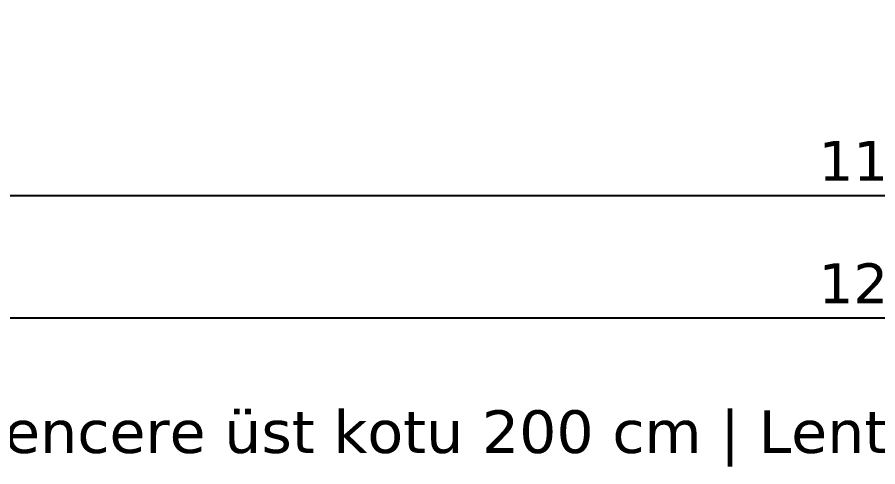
# Model space of a CAD drawing. Header units: centimetres. Extents: x -135 to 5324, y -1304 to 1609.
# Drawn here: x 265.6 to 568, y -1106.5 to -948.5 of the extents above; entities that cross this region are included whole.
import ezdxf
from ezdxf.enums import TextEntityAlignment as Align

# ---------------------------------------------------------------- set-up
doc = ezdxf.new("R2010")
doc.units = ezdxf.units.CM
doc.layers.add('ON_OLCU', color=4, linetype='Continuous')
doc.layers.add('ON_YAZI', color=7, linetype='Continuous')
doc.styles.add('PORTMAN', font='DejaVuSans.ttf')
doc.dimstyles.new('PORTMAN', dxfattribs={"dimtxt": 14, "dimasz": 9, "dimexe": 6, "dimexo": 5, "dimgap": 4, "dimtad": 1, "dimtxsty": 'PORTMAN', "dimblk": 'ARCHTICK', "dimcen": 2.5, "dimazin": 3, "dimtfac": 0.5, "dimtmove": 2, "dimatfit": 3})

# ---------------------------------------------------------------- blocks, each defined once
blk = doc.blocks.new('_ARCHTICK')
at = {"color": 0, "linetype": 'BYBLOCK', "const_width": 0.15}
blk.add_lwpolyline([(-0.5, -0.5), (0.5, 0.5)], dxfattribs=at)

msp = doc.modelspace()

# ---------------------------------------------------------------- texts
at = {"layer": 'ON_YAZI', "style": 'PORTMAN'}
msp.add_text('Pencere üst kotu 200 cm | Lento 80 cm | Bina yüksekliği 280 cm', height=15, dxfattribs=at).set_placement((580.75, -1094.1025), align=Align.MIDDLE_CENTER)

# ---------------------------------------------------------------- dimensions: what is measured, and where the dimension line sits
at = {"layer": 'ON_OLCU'}
for base, p1, p2 in [((-30, -1054.1025), (-30, -664.1025), (1191.5, -664.1025)), ((0, -1011.1025), (0, -944.1025), (1161.5, -944.1025))]:
    msp.add_linear_dim(base=base, p1=p1, p2=p2, dimstyle='PORTMAN', override={"dimtxt": 14, "dimasz": 9, "dimexe": 6, "dimexo": 5, "dimdec": 2, "dimzin": 8, "dimdsep": 44}, dxfattribs=at).render()

doc.saveas('drawing.dxf')
